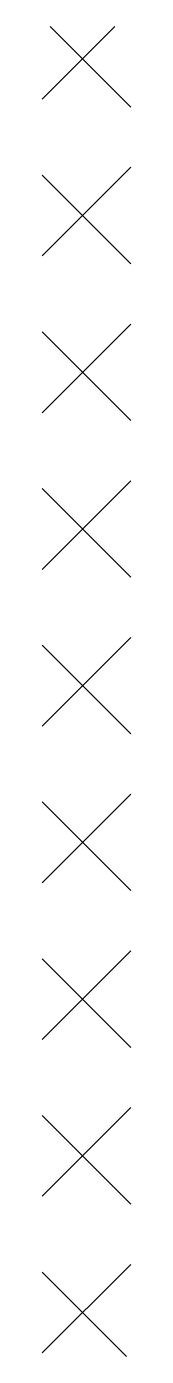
# Paper-space layout 'Layout1' of a CAD drawing. Extents: x -51516 to 7058931, y -29255 to 5150000.
# Drawn here: x -4224 to -4174, y 7325 to 8075 of the extents above; entities that cross this region are included whole.
import ezdxf

# ---------------------------------------------------------------- set-up
doc = ezdxf.new("R2010")
doc.units = 0
doc.header["$LTSCALE"] = 1000
doc.layers.get('0').update_dxf_attribs({"linetype": 'CONTINUOUS'})
doc.layers.add('COL', color=3, linetype='CONTINUOUS')

# ---------------------------------------------------------------- blocks, each defined once
blk = doc.blocks.new('*X')
at = {"color": 0}
for p, q in [((53050, 14954.62), (53095.38, 15000)), ((53100, 14959.03), (53059.03, 15000)), ((53100, 14870.64), (53050, 14920.64)), ((53050, 14866.23), (53100, 14916.23)), ((53100, 14782.25), (53050, 14832.25)), ((53050, 14777.85), (53100, 14827.85)), ((53100, 14693.86), (53050, 14743.86)), ((53050, 14689.46), (53100, 14739.46)), ((53100, 14605.47), (53050, 14655.47)), ((53050, 14601.07), (53100, 14651.07)), ((53100, 14517.09), (53050, 14567.09)), ((53050, 14512.68), (53100, 14562.68)), ((53100, 14428.7), (53050, 14478.7)), ((53050, 14424.29), (53100, 14474.29)), ((53100, 14340.31), (53050, 14390.31)), ((53050, 14335.9), (53100, 14385.9)), ((53100, 14251.92), (53050, 14301.92)), ((53052.48, 14250), (53100, 14297.52))]:
    blk.add_line(p, q, dxfattribs=at)

psp = doc.layouts.get("Layout1")

# ---------------------------------------------------------------- block references
at = {"layer": 'COL', "color": 0, "xscale": -1}
psp.add_blockref('*X', (48875.72, -6925), dxfattribs=at)

doc.saveas('drawing.dxf')
